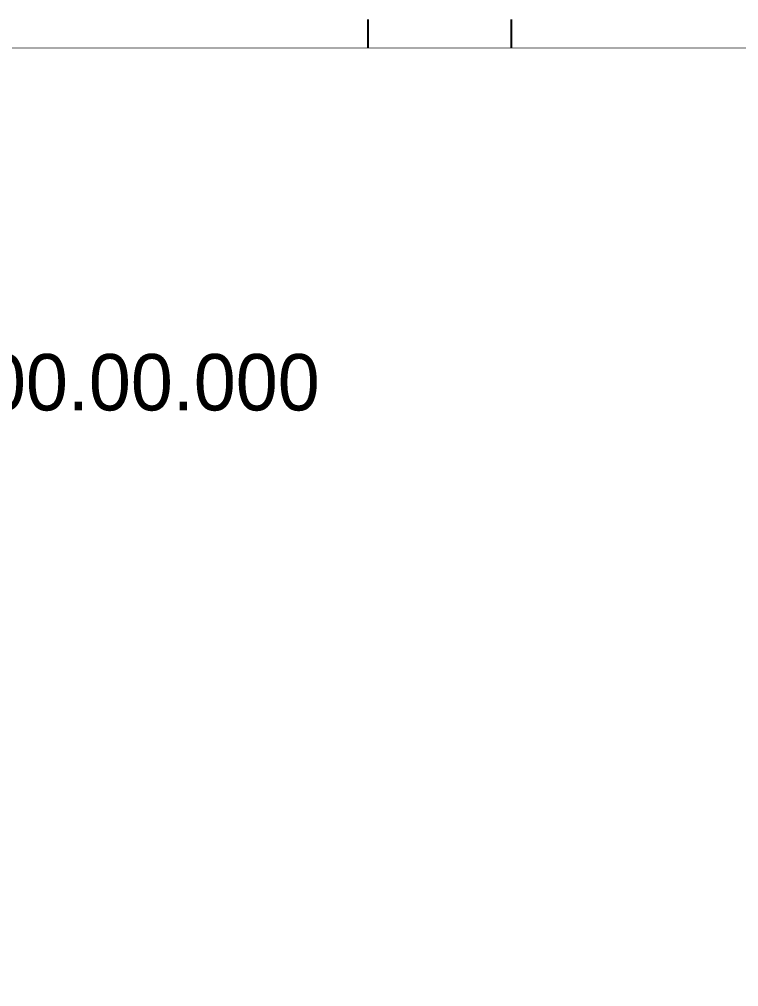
# Model space of a CAD drawing. Header units: millimetres. Extents: x -115 to 1965, y -2092 to 74.
# Drawn here: x 254.18 to 286.04, y -774.07 to -731.21 of the extents above; entities that cross this region are included whole.
import ezdxf
from ezdxf.enums import TextEntityAlignment as Align

# ---------------------------------------------------------------- set-up
doc = ezdxf.new("R2010")
doc.units = ezdxf.units.MM
doc.set_wipeout_variables(frame=1)
for name, color, linetype in [('Enclosure', 7, 'Continuous'), ('Serigraph', 7, 'Continuous'), ('SXL_DEV', 7, 'Continuous'), ('SXL_RAIL', 8, 'Continuous')]:
    doc.layers.add(name, color=color, linetype=linetype)
doc.styles.add('Arial Rounded', font='')
doc.styles.get('Arial Rounded').set_extended_font_data('Arial Rounded MT Bold')

# ---------------------------------------------------------------- blocks, each defined once
blk = doc.blocks.new('*U21')
at = {"ltscale": 2}
blk.add_lwpolyline([(0, 20), (0, -20), (610, -20), (610, 20), (0, 20)], dxfattribs=at)
blk = doc.blocks.new('ZIO-MB24_ENVOLVENTE')
at = {"layer": 'Enclosure'}
for p, q in [((0, 45), (211.6, 45)), ((9.504, 32.245), (202.283, 32.245)), ((202.283, 28.172), (9.504, 28.172)), ((211.6, 22.571), (0, 22.571)), ((155.617, 11.042), (155.617, 19.784)), ((156.223, 11.042), (156.224, 19.784)), ((164.066, 10.994), (164.066, 19.719)), ((164.673, 19.736), (164.672, 10.994)), ((169.617, 10.994), (169.617, 19.736)), ((170.223, 10.994), (170.224, 19.736)), ((178.066, 11.01), (178.066, 19.735)), ((178.673, 19.752), (178.672, 11.01)), ((183.617, 11.01), (183.617, 19.752)), ((184.223, 11.01), (184.224, 19.752))]:
    blk.add_line(p, q, dxfattribs=at)
at = {"layer": 'Enclosure', "lineweight": 25}
for p, q in [((155.617, 19.784), (156.224, 19.784)), ((164.673, 19.736), (164.066, 19.736)), ((169.617, 19.736), (170.224, 19.736)), ((178.673, 19.752), (178.066, 19.752)), ((183.617, 19.752), (184.224, 19.752))]:
    blk.add_line(p, q, dxfattribs=at)
at = {"layer": 'Enclosure'}
for points in [[(154.66, 35.901), (159.23, 35.901)], [(161.005, 35.901), (165.575, 35.901)], [(167.354, 35.901), (171.924, 35.901)], [(173.699, 35.901), (178.269, 35.901)], [(180.048, 35.901), (184.618, 35.901)], [(154.66, 35.095), (159.23, 35.095)], [(161.005, 35.095), (165.575, 35.095)], [(167.354, 35.095), (171.924, 35.095)], [(173.699, 35.095), (178.269, 35.095)], [(180.048, 35.095), (184.618, 35.095)]]:
    blk.add_lwpolyline(points, dxfattribs=at)
for centre, radius in [((156.945, 35.498), 2.58), ((156.945, 35.498), 2.32), ((163.29, 35.498), 2.58), ((163.29, 35.498), 2.32), ((169.639, 35.498), 2.58), ((169.639, 35.498), 2.32), ((175.984, 35.498), 2.58), ((175.984, 35.498), 2.32), ((182.333, 35.498), 2.58), ((182.333, 35.498), 2.32), ((167.12, 17.351), 0.936), ((181.12, 17.367), 0.936), ((153.145, 11.042), 2.081), ((167.145, 10.993), 2.081), ((181.145, 11.01), 2.081), ((167.145, 10.993), 0.746), ((181.145, 11.01), 0.746)]:
    blk.add_circle(centre, radius, dxfattribs=at)
for centre, radius, start in [((153.145, 11.042), 3.079, 180.0011), ((153.145, 11.042), 2.472, 179.9966), ((167.145, 10.994), 3.079, 180.0011), ((167.145, 10.994), 2.472, 179.9966), ((181.145, 11.01), 3.079, 180.0011), ((181.145, 11.01), 2.472, 179.9966)]:
    blk.add_arc(centre, radius, start, 0.0011, dxfattribs=at)
blk = doc.blocks.new('ZIO-MB24_SERIGRAFIA')
at = {"layer": 'Serigraph'}
h = blk.add_hatch(color=256, dxfattribs=at)
h.dxf.hatch_style = 2
h.paths.add_polyline_path([(169.634, 41.637), (168.723, 43.215), (167.811, 41.637)])
h = blk.add_hatch(color=256, dxfattribs=at)
h.dxf.hatch_style = 2
h.paths.add_polyline_path([(177.805, 43.215), (176.894, 41.637), (175.982, 43.215)])
h = blk.add_hatch(color=256, dxfattribs=at)
h.dxf.hatch_style = 1
h.paths.add_polyline_path([(159.892, 17.976, 1), (159.179, 17.976, 1)])
h = blk.add_hatch(color=256, dxfattribs=at)
h.dxf.hatch_style = 1
h.paths.add_polyline_path([(163.606, 17.976, 1), (162.893, 17.976, 1)])
h = blk.add_hatch(color=256, dxfattribs=at)
h.dxf.hatch_style = 1
h.paths.add_polyline_path([(173.892, 17.976, 1), (173.179, 17.976, 1)])
h = blk.add_hatch(color=256, dxfattribs=at)
h.dxf.hatch_style = 1
h.paths.add_polyline_path([(173.892, 17.976, 1), (173.179, 17.976, 1)])
h = blk.add_hatch(color=256, dxfattribs=at)
h.dxf.hatch_style = 1
h.paths.add_polyline_path([(177.606, 17.976, 1), (176.893, 17.976, 1)])
h = blk.add_hatch(color=256, dxfattribs=at)
h.dxf.hatch_style = 1
h.paths.add_polyline_path([(177.606, 17.976, 1), (176.893, 17.976, 1)])
h = blk.add_hatch(color=256, dxfattribs=at)
h.dxf.hatch_style = 2
edge = h.paths.add_edge_path()
edge.add_spline(control_points=[(159.392, 16.68), (159.324, 16.68), (159.268, 16.64), (159.268, 16.592), (159.268, 16.592), (159.268, 16.592), (159.268, 16.592), (159.268, 16.592), (159.268, 16.236), (159.268, 16.236), (159.268, 16.187), (159.324, 16.147), (159.392, 16.147), (159.392, 16.147), (159.392, 16.147), (159.392, 16.147), (159.392, 16.147), (161.386, 16.147), (161.386, 16.147), (161.454, 16.147), (161.511, 16.187), (161.511, 16.236), (161.511, 16.236), (161.511, 16.236), (161.511, 16.236), (161.511, 16.236), (161.511, 16.592), (161.511, 16.592), (161.511, 16.64), (161.454, 16.68), (161.386, 16.68), (161.386, 16.68), (161.386, 16.68), (161.386, 16.68), (161.386, 16.68), (159.392, 16.68), (159.392, 16.68)], knot_values=[0, 0, 0, 0, 1, 1, 1, 2, 2, 2, 3, 3, 3, 4, 4, 4, 5, 5, 5, 6, 6, 6, 7, 7, 7, 8, 8, 8, 9, 9, 9, 10, 10, 10, 11, 11, 11, 12, 12, 12, 12], degree=3, periodic=0)
h = blk.add_hatch(color=256, dxfattribs=at)
h.dxf.hatch_style = 2
edge = h.paths.add_edge_path()
edge.add_spline(control_points=[(163.475, 15.604), (163.475, 15.604), (162.758, 16.638), (162.758, 16.638), (162.719, 16.693), (162.656, 16.693), (162.618, 16.638), (162.618, 16.638), (161.9, 15.604), (161.9, 15.604), (161.865, 15.553), (161.877, 15.51), (161.925, 15.504), (161.925, 15.504), (162.304, 15.504), (162.304, 15.504), (162.304, 15.504), (162.304, 14.821), (162.304, 14.821), (162.304, 14.783), (162.362, 14.751), (162.432, 14.751), (162.432, 14.751), (162.943, 14.751), (162.943, 14.751), (163.013, 14.751), (163.071, 14.783), (163.071, 14.821), (163.071, 14.821), (163.071, 15.504), (163.071, 15.504), (163.071, 15.504), (163.45, 15.504), (163.45, 15.504), (163.498, 15.51), (163.51, 15.553), (163.475, 15.604)], knot_values=[0, 0, 0, 0, 1, 1, 1, 2, 2, 2, 3, 3, 3, 4, 4, 4, 5, 5, 5, 6, 6, 6, 7, 7, 7, 8, 8, 8, 9, 9, 9, 10, 10, 10, 11, 11, 11, 12, 12, 12, 12], degree=3, periodic=0)
h = blk.add_hatch(color=256, dxfattribs=at)
h.dxf.hatch_style = 2
edge = h.paths.add_edge_path()
edge.add_spline(control_points=[(173.392, 16.68), (173.324, 16.68), (173.267, 16.64), (173.267, 16.592), (173.267, 16.592), (173.267, 16.592), (173.267, 16.592), (173.267, 16.592), (173.267, 16.236), (173.267, 16.236), (173.267, 16.187), (173.324, 16.147), (173.392, 16.147), (173.392, 16.147), (173.392, 16.147), (173.392, 16.147), (173.392, 16.147), (175.386, 16.147), (175.386, 16.147), (175.454, 16.147), (175.511, 16.187), (175.511, 16.236), (175.511, 16.236), (175.511, 16.236), (175.511, 16.236), (175.511, 16.236), (175.511, 16.592), (175.511, 16.592), (175.511, 16.64), (175.454, 16.68), (175.386, 16.68), (175.386, 16.68), (175.386, 16.68), (175.386, 16.68), (175.386, 16.68), (173.392, 16.68), (173.392, 16.68)], knot_values=[0, 0, 0, 0, 1, 1, 1, 2, 2, 2, 3, 3, 3, 4, 4, 4, 5, 5, 5, 6, 6, 6, 7, 7, 7, 8, 8, 8, 9, 9, 9, 10, 10, 10, 11, 11, 11, 12, 12, 12, 12], degree=3, periodic=0)
h = blk.add_hatch(color=256, dxfattribs=at)
h.dxf.hatch_style = 2
edge = h.paths.add_edge_path()
edge.add_spline(control_points=[(175.902, 15.827), (175.902, 15.827), (176.619, 14.793), (176.619, 14.793), (176.658, 14.737), (176.721, 14.737), (176.759, 14.793), (176.759, 14.793), (177.477, 15.827), (177.477, 15.827), (177.512, 15.878), (177.5, 15.92), (177.452, 15.926), (177.452, 15.926), (177.072, 15.926), (177.072, 15.926), (177.072, 15.926), (177.072, 16.609), (177.072, 16.609), (177.072, 16.648), (177.015, 16.68), (176.945, 16.68), (176.945, 16.68), (176.434, 16.68), (176.434, 16.68), (176.364, 16.68), (176.306, 16.648), (176.306, 16.609), (176.306, 16.609), (176.306, 15.926), (176.306, 15.926), (176.306, 15.926), (175.927, 15.926), (175.927, 15.926), (175.879, 15.92), (175.867, 15.878), (175.902, 15.827)], knot_values=[0, 0, 0, 0, 1, 1, 1, 2, 2, 2, 3, 3, 3, 4, 4, 4, 5, 5, 5, 6, 6, 6, 7, 7, 7, 8, 8, 8, 9, 9, 9, 10, 10, 10, 11, 11, 11, 12, 12, 12, 12], degree=3, periodic=0)
h = blk.add_hatch(color=256, dxfattribs=at)
h.dxf.hatch_style = 2
edge = h.paths.add_edge_path()
edge.add_spline(control_points=[(159.392, 15.942), (159.324, 15.942), (159.268, 15.902), (159.268, 15.853), (159.268, 15.853), (159.268, 15.853), (159.268, 15.853), (159.268, 15.853), (159.268, 15.498), (159.268, 15.498), (159.268, 15.449), (159.324, 15.409), (159.392, 15.409), (159.392, 15.409), (159.392, 15.409), (159.392, 15.409), (159.392, 15.409), (161.386, 15.409), (161.386, 15.409), (161.454, 15.409), (161.511, 15.449), (161.511, 15.498), (161.511, 15.498), (161.511, 15.498), (161.511, 15.498), (161.511, 15.498), (161.511, 15.853), (161.511, 15.853), (161.511, 15.902), (161.454, 15.942), (161.386, 15.942), (161.386, 15.942), (161.386, 15.942), (161.386, 15.942), (161.386, 15.942), (159.392, 15.942), (159.392, 15.942)], knot_values=[0, 0, 0, 0, 1, 1, 1, 2, 2, 2, 3, 3, 3, 4, 4, 4, 5, 5, 5, 6, 6, 6, 7, 7, 7, 8, 8, 8, 9, 9, 9, 10, 10, 10, 11, 11, 11, 12, 12, 12, 12], degree=3, periodic=0)
h = blk.add_hatch(color=256, dxfattribs=at)
h.dxf.hatch_style = 2
edge = h.paths.add_edge_path()
edge.add_spline(control_points=[(173.392, 15.942), (173.324, 15.942), (173.267, 15.902), (173.267, 15.853), (173.267, 15.853), (173.267, 15.853), (173.267, 15.853), (173.267, 15.853), (173.267, 15.498), (173.267, 15.498), (173.267, 15.449), (173.324, 15.409), (173.392, 15.409), (173.392, 15.409), (173.392, 15.409), (173.392, 15.409), (173.392, 15.409), (175.386, 15.409), (175.386, 15.409), (175.454, 15.409), (175.511, 15.449), (175.511, 15.498), (175.511, 15.498), (175.511, 15.498), (175.511, 15.498), (175.511, 15.498), (175.511, 15.853), (175.511, 15.853), (175.511, 15.902), (175.454, 15.942), (175.386, 15.942), (175.386, 15.942), (175.386, 15.942), (175.386, 15.942), (175.386, 15.942), (173.392, 15.942), (173.392, 15.942)], knot_values=[0, 0, 0, 0, 1, 1, 1, 2, 2, 2, 3, 3, 3, 4, 4, 4, 5, 5, 5, 6, 6, 6, 7, 7, 7, 8, 8, 8, 9, 9, 9, 10, 10, 10, 11, 11, 11, 12, 12, 12, 12], degree=3, periodic=0)
h = blk.add_hatch(color=256, dxfattribs=at)
h.dxf.hatch_style = 2
edge = h.paths.add_edge_path()
edge.add_spline(control_points=[(159.392, 15.203), (159.324, 15.203), (159.268, 15.163), (159.268, 15.115), (159.268, 15.115), (159.268, 15.115), (159.268, 15.115), (159.268, 15.115), (159.268, 14.759), (159.268, 14.759), (159.268, 14.71), (159.324, 14.67), (159.392, 14.67), (159.392, 14.67), (159.392, 14.67), (159.392, 14.67), (159.392, 14.67), (161.386, 14.67), (161.386, 14.67), (161.454, 14.67), (161.511, 14.71), (161.511, 14.759), (161.511, 14.759), (161.511, 14.759), (161.511, 14.759), (161.511, 14.759), (161.511, 15.115), (161.511, 15.115), (161.511, 15.163), (161.454, 15.203), (161.386, 15.203), (161.386, 15.203), (161.386, 15.203), (161.386, 15.203), (161.386, 15.203), (159.392, 15.203), (159.392, 15.203)], knot_values=[0, 0, 0, 0, 1, 1, 1, 2, 2, 2, 3, 3, 3, 4, 4, 4, 5, 5, 5, 6, 6, 6, 7, 7, 7, 8, 8, 8, 9, 9, 9, 10, 10, 10, 11, 11, 11, 12, 12, 12, 12], degree=3, periodic=0)
h = blk.add_hatch(color=256, dxfattribs=at)
h.dxf.hatch_style = 2
edge = h.paths.add_edge_path()
edge.add_spline(control_points=[(173.392, 15.203), (173.324, 15.203), (173.267, 15.163), (173.267, 15.115), (173.267, 15.115), (173.267, 15.115), (173.267, 15.115), (173.267, 15.115), (173.267, 14.759), (173.267, 14.759), (173.267, 14.71), (173.324, 14.67), (173.392, 14.67), (173.392, 14.67), (173.392, 14.67), (173.392, 14.67), (173.392, 14.67), (175.386, 14.67), (175.386, 14.67), (175.454, 14.67), (175.511, 14.71), (175.511, 14.759), (175.511, 14.759), (175.511, 14.759), (175.511, 14.759), (175.511, 14.759), (175.511, 15.115), (175.511, 15.115), (175.511, 15.163), (175.454, 15.203), (175.386, 15.203), (175.386, 15.203), (175.386, 15.203), (175.386, 15.203), (175.386, 15.203), (173.392, 15.203), (173.392, 15.203)], knot_values=[0, 0, 0, 0, 1, 1, 1, 2, 2, 2, 3, 3, 3, 4, 4, 4, 5, 5, 5, 6, 6, 6, 7, 7, 7, 8, 8, 8, 9, 9, 9, 10, 10, 10, 11, 11, 11, 12, 12, 12, 12], degree=3, periodic=0)
h = blk.add_hatch(color=256, dxfattribs=at)
h.dxf.hatch_style = 2
edge = h.paths.add_edge_path()
edge.add_spline(control_points=[(163.475, 13.308), (163.475, 13.308), (162.758, 14.342), (162.758, 14.342), (162.719, 14.398), (162.656, 14.398), (162.618, 14.342), (162.618, 14.342), (161.9, 13.308), (161.9, 13.308), (161.865, 13.257), (161.877, 13.214), (161.925, 13.208), (161.925, 13.208), (162.304, 13.208), (162.304, 13.208), (162.304, 13.208), (162.304, 12.525), (162.304, 12.525), (162.304, 12.486), (162.362, 12.455), (162.432, 12.455), (162.432, 12.455), (162.943, 12.455), (162.943, 12.455), (163.013, 12.455), (163.071, 12.486), (163.071, 12.525), (163.071, 12.525), (163.071, 13.208), (163.071, 13.208), (163.071, 13.208), (163.45, 13.208), (163.45, 13.208), (163.498, 13.214), (163.51, 13.257), (163.475, 13.308)], knot_values=[0, 0, 0, 0, 1, 1, 1, 2, 2, 2, 3, 3, 3, 4, 4, 4, 5, 5, 5, 6, 6, 6, 7, 7, 7, 8, 8, 8, 9, 9, 9, 10, 10, 10, 11, 11, 11, 12, 12, 12, 12], degree=3, periodic=0)
h = blk.add_hatch(color=256, dxfattribs=at)
h.dxf.hatch_style = 2
edge = h.paths.add_edge_path()
edge.add_spline(control_points=[(173.392, 14.465), (173.324, 14.465), (173.267, 14.425), (173.267, 14.376), (173.267, 14.376), (173.267, 14.376), (173.267, 14.376), (173.267, 14.376), (173.267, 14.021), (173.267, 14.021), (173.267, 13.972), (173.324, 13.932), (173.392, 13.932), (173.392, 13.932), (173.392, 13.932), (173.392, 13.932), (173.392, 13.932), (175.386, 13.932), (175.386, 13.932), (175.454, 13.932), (175.511, 13.972), (175.511, 14.021), (175.511, 14.021), (175.511, 14.021), (175.511, 14.021), (175.511, 14.021), (175.511, 14.376), (175.511, 14.376), (175.511, 14.425), (175.454, 14.465), (175.386, 14.465), (175.386, 14.465), (175.386, 14.465), (175.386, 14.465), (175.386, 14.465), (173.392, 14.465), (173.392, 14.465)], knot_values=[0, 0, 0, 0, 1, 1, 1, 2, 2, 2, 3, 3, 3, 4, 4, 4, 5, 5, 5, 6, 6, 6, 7, 7, 7, 8, 8, 8, 9, 9, 9, 10, 10, 10, 11, 11, 11, 12, 12, 12, 12], degree=3, periodic=0)
h = blk.add_hatch(color=256, dxfattribs=at)
h.dxf.hatch_style = 2
edge = h.paths.add_edge_path()
edge.add_spline(control_points=[(175.902, 13.531), (175.902, 13.531), (176.619, 12.496), (176.619, 12.496), (176.658, 12.441), (176.721, 12.441), (176.759, 12.496), (176.759, 12.496), (177.477, 13.531), (177.477, 13.531), (177.512, 13.582), (177.5, 13.624), (177.452, 13.631), (177.452, 13.631), (177.072, 13.631), (177.072, 13.631), (177.072, 13.631), (177.072, 14.313), (177.072, 14.313), (177.072, 14.352), (177.015, 14.384), (176.945, 14.384), (176.945, 14.384), (176.434, 14.384), (176.434, 14.384), (176.364, 14.384), (176.306, 14.352), (176.306, 14.313), (176.306, 14.313), (176.306, 13.631), (176.306, 13.631), (176.306, 13.631), (175.927, 13.631), (175.927, 13.631), (175.879, 13.624), (175.867, 13.582), (175.902, 13.531)], knot_values=[0, 0, 0, 0, 1, 1, 1, 2, 2, 2, 3, 3, 3, 4, 4, 4, 5, 5, 5, 6, 6, 6, 7, 7, 7, 8, 8, 8, 9, 9, 9, 10, 10, 10, 11, 11, 11, 12, 12, 12, 12], degree=3, periodic=0)
h = blk.add_hatch(color=256, dxfattribs=at)
h.dxf.hatch_style = 2
edge = h.paths.add_edge_path()
edge.add_spline(control_points=[(173.392, 13.727), (173.324, 13.727), (173.267, 13.686), (173.267, 13.638), (173.267, 13.638), (173.267, 13.638), (173.267, 13.638), (173.267, 13.638), (173.267, 13.283), (173.267, 13.283), (173.267, 13.234), (173.324, 13.193), (173.392, 13.193), (173.392, 13.193), (173.392, 13.193), (173.392, 13.193), (173.392, 13.193), (175.386, 13.193), (175.386, 13.193), (175.454, 13.193), (175.511, 13.234), (175.511, 13.283), (175.511, 13.283), (175.511, 13.283), (175.511, 13.283), (175.511, 13.283), (175.511, 13.638), (175.511, 13.638), (175.511, 13.686), (175.454, 13.727), (175.386, 13.727), (175.386, 13.727), (175.386, 13.727), (175.386, 13.727), (175.386, 13.727), (173.392, 13.727), (173.392, 13.727)], knot_values=[0, 0, 0, 0, 1, 1, 1, 2, 2, 2, 3, 3, 3, 4, 4, 4, 5, 5, 5, 6, 6, 6, 7, 7, 7, 8, 8, 8, 9, 9, 9, 10, 10, 10, 11, 11, 11, 12, 12, 12, 12], degree=3, periodic=0)
h = blk.add_hatch(color=256, dxfattribs=at)
h.dxf.hatch_style = 2
edge = h.paths.add_edge_path()
edge.add_spline(control_points=[(173.392, 12.988), (173.324, 12.988), (173.267, 12.948), (173.267, 12.9), (173.267, 12.9), (173.267, 12.9), (173.267, 12.9), (173.267, 12.9), (173.267, 12.544), (173.267, 12.544), (173.267, 12.495), (173.324, 12.455), (173.392, 12.455), (173.392, 12.455), (173.392, 12.455), (173.392, 12.455), (173.392, 12.455), (175.386, 12.455), (175.386, 12.455), (175.454, 12.455), (175.511, 12.495), (175.511, 12.544), (175.511, 12.544), (175.511, 12.544), (175.511, 12.544), (175.511, 12.544), (175.511, 12.9), (175.511, 12.9), (175.511, 12.948), (175.454, 12.988), (175.386, 12.988), (175.386, 12.988), (175.386, 12.988), (175.386, 12.988), (175.386, 12.988), (173.392, 12.988), (173.392, 12.988)], knot_values=[0, 0, 0, 0, 1, 1, 1, 2, 2, 2, 3, 3, 3, 4, 4, 4, 5, 5, 5, 6, 6, 6, 7, 7, 7, 8, 8, 8, 9, 9, 9, 10, 10, 10, 11, 11, 11, 12, 12, 12, 12], degree=3, periodic=0)
h = blk.add_hatch(color=256, dxfattribs=at)
h.dxf.hatch_style = 2
edge = h.paths.add_edge_path()
edge.add_spline(control_points=[(161.034, 10.121), (160.954, 10.286), (160.834, 10.428), (160.702, 10.516), (160.663, 10.542), (160.618, 10.563), (160.57, 10.585), (160.445, 10.645), (160.304, 10.71), (160.258, 10.888), (160.236, 10.976), (160.251, 11.066), (160.303, 11.156), (160.392, 11.311), (160.571, 11.426), (160.669, 11.481), (160.864, 11.588), (161.092, 11.64), (161.291, 11.675), (161.623, 11.735), (161.917, 11.64), (162.096, 11.414), (162.157, 11.337), (162.208, 11.237), (162.236, 11.139), (162.321, 10.838), (162.211, 10.553), (162.103, 10.366), (162.055, 10.284), (161.999, 10.205), (161.935, 10.13), (161.887, 10.075), (161.842, 10.026), (161.797, 9.984), (161.797, 9.984), (161.653, 10.21), (161.428, 10.224), (161.224, 10.237), (161.034, 10.121), (161.034, 10.121)], knot_values=[0, 0, 0, 0, 1, 1, 1, 2, 2, 2, 3, 3, 3, 4, 4, 4, 5, 5, 5, 6, 6, 6, 7, 7, 7, 8, 8, 8, 9, 9, 9, 10, 10, 10, 11, 11, 11, 12, 12, 12, 13, 13, 13, 13], degree=3, periodic=0)
h = blk.add_hatch(color=256, dxfattribs=at)
h.dxf.hatch_style = 2
h.paths.add_polyline_path([(176.85, 10.618), (176.85, 9.169), (175.479, 9.893)])
h = blk.add_hatch(color=256, dxfattribs=at)
h.dxf.hatch_style = 2
edge = h.paths.add_edge_path()
edge.add_spline(control_points=[(161.219, 9.245), (161.116, 9.093), (161.052, 8.918), (161.042, 8.76), (161.04, 8.713), (161.044, 8.664), (161.049, 8.611), (161.06, 8.473), (161.073, 8.318), (160.942, 8.189), (160.877, 8.126), (160.791, 8.094), (160.688, 8.094), (160.509, 8.094), (160.319, 8.191), (160.223, 8.249), (160.033, 8.364), (159.874, 8.535), (159.745, 8.691), (159.527, 8.948), (159.461, 9.25), (159.568, 9.519), (159.604, 9.609), (159.665, 9.703), (159.736, 9.777), (159.954, 10.001), (160.256, 10.048), (160.472, 10.048), (160.567, 10.048), (160.663, 10.039), (160.76, 10.021), (160.831, 10.007), (160.897, 9.991), (160.956, 9.974), (160.956, 9.974), (160.832, 9.736), (160.932, 9.534), (161.023, 9.352), (161.219, 9.245), (161.219, 9.245)], knot_values=[0, 0, 0, 0, 1, 1, 1, 2, 2, 2, 3, 3, 3, 4, 4, 4, 5, 5, 5, 6, 6, 6, 7, 7, 7, 8, 8, 8, 9, 9, 9, 10, 10, 10, 11, 11, 11, 12, 12, 12, 13, 13, 13, 13], degree=3, periodic=0)
h = blk.add_hatch(color=256, dxfattribs=at)
h.dxf.hatch_style = 2
edge = h.paths.add_edge_path()
edge.add_spline(control_points=[(161.884, 9.843), (162.068, 9.83), (162.251, 9.862), (162.394, 9.933), (162.435, 9.954), (162.476, 9.982), (162.519, 10.013), (162.633, 10.091), (162.761, 10.18), (162.937, 10.131), (163.025, 10.106), (163.095, 10.048), (163.147, 9.959), (163.236, 9.804), (163.247, 9.591), (163.245, 9.479), (163.241, 9.256), (163.172, 9.033), (163.102, 8.843), (162.988, 8.526), (162.759, 8.318), (162.473, 8.277), (162.377, 8.262), (162.265, 8.268), (162.165, 8.293), (161.862, 8.37), (161.671, 8.608), (161.563, 8.795), (161.515, 8.877), (161.475, 8.965), (161.442, 9.058), (161.419, 9.127), (161.399, 9.191), (161.385, 9.251), (161.385, 9.251), (161.653, 9.263), (161.778, 9.45), (161.89, 9.62), (161.884, 9.843), (161.884, 9.843)], knot_values=[0, 0, 0, 0, 1, 1, 1, 2, 2, 2, 3, 3, 3, 4, 4, 4, 5, 5, 5, 6, 6, 6, 7, 7, 7, 8, 8, 8, 9, 9, 9, 10, 10, 10, 11, 11, 11, 12, 12, 12, 13, 13, 13, 13], degree=3, periodic=0)
at = {"layer": 'Serigraph', "lineweight": 18}
for p, q in [((154.219, 42.944), (156.935, 41.346)), ((165.998, 42.944), (163.282, 41.346)), ((179.618, 42.944), (182.334, 41.346)), ((156.935, 41.346), (156.935, 38.808)), ((163.282, 41.346), (163.282, 38.808)), ((166.458, 41.283), (169.634, 41.283)), ((169.634, 41.283), (169.634, 38.808)), ((179.158, 41.283), (175.982, 41.283)), ((175.982, 41.283), (175.982, 38.808)), ((182.334, 41.346), (182.334, 38.808)), ((162.175, 19.059), (161.114, 17.998)), ((176.175, 19.059), (175.114, 17.998)), ((176.175, 19.059), (175.114, 17.998)), ((161.036, 17.985), (159.786, 17.985)), ((162.893, 17.976), (161.769, 17.976)), ((175.036, 17.985), (173.786, 17.985)), ((175.036, 17.985), (173.786, 17.985)), ((176.893, 17.976), (175.769, 17.976)), ((176.893, 17.976), (175.769, 17.976))]:
    blk.add_line(p, q, dxfattribs=at)
at = {"layer": 'Serigraph', "lineweight": 9}
for p, q in [((158.772, 7.172), (158.772, 20.149)), ((158.772, 20.149), (163.934, 20.149)), ((172.772, 7.172), (172.772, 20.149)), ((172.772, 20.149), (177.934, 20.149)), ((165.034, 7.172), (158.772, 7.172)), ((179.034, 7.172), (172.772, 7.172)), ((181.225, 4.635), (181.225, 6.177)), ((166.635, 4.635), (181.225, 4.635))]:
    blk.add_line(p, q, dxfattribs=at)
at = {"layer": 'Serigraph', "lineweight": 0}
for p, q in [((173.933, 10.618), (173.933, 9.169)), ((175.305, 9.893), (173.933, 10.618)), ((175.479, 9.893), (176.85, 10.618)), ((176.85, 10.618), (176.85, 9.169)), ((161.052, 10.11), (161.052, 10.11)), ((173.359, 9.894), (173.321, 9.894)), ((173.321, 9.894), (173.358, 9.894)), ((173.358, 9.894), (173.933, 9.894)), ((173.933, 9.894), (173.359, 9.894)), ((173.933, 9.169), (175.305, 9.893)), ((176.85, 9.169), (175.479, 9.893)), ((177.404, 9.894), (176.85, 9.893)), ((176.85, 9.893), (177.406, 9.894)), ((161.884, 9.823), (161.884, 9.823))]:
    blk.add_line(p, q, dxfattribs=at)
at = {"layer": 'Serigraph', "lineweight": 5}
for centre in [(159.536, 17.976), (163.249, 17.976), (173.536, 17.976), (173.536, 17.976), (177.249, 17.976), (177.249, 17.976)]:
    blk.add_circle(centre, 0.357, dxfattribs=at)
at = {"layer": 'Serigraph', "lineweight": 0}
for points in [[(159.392, 16.68), (159.324, 16.68), (159.268, 16.64), (159.268, 16.592)], [(159.268, 16.592), (159.268, 16.592), (159.268, 16.236), (159.268, 16.236)], [(161.386, 16.68), (161.386, 16.68), (159.392, 16.68), (159.392, 16.68)], [(161.511, 16.592), (161.511, 16.64), (161.454, 16.68), (161.386, 16.68)], [(161.511, 16.236), (161.511, 16.236), (161.511, 16.592), (161.511, 16.592)], [(173.392, 16.68), (173.324, 16.68), (173.267, 16.64), (173.267, 16.592)], [(173.267, 16.592), (173.267, 16.592), (173.267, 16.236), (173.267, 16.236)], [(175.386, 16.68), (175.386, 16.68), (173.392, 16.68), (173.392, 16.68)], [(175.511, 16.592), (175.511, 16.64), (175.454, 16.68), (175.386, 16.68)], [(175.511, 16.236), (175.511, 16.236), (175.511, 16.592), (175.511, 16.592)], [(159.268, 16.236), (159.268, 16.187), (159.324, 16.147), (159.392, 16.147)], [(159.392, 15.942), (159.324, 15.942), (159.268, 15.902), (159.268, 15.853)], [(159.392, 16.147), (159.392, 16.147), (161.386, 16.147), (161.386, 16.147)], [(161.386, 15.942), (161.386, 15.942), (159.392, 15.942), (159.392, 15.942)], [(161.386, 16.147), (161.454, 16.147), (161.511, 16.187), (161.511, 16.236)], [(161.511, 15.853), (161.511, 15.902), (161.454, 15.942), (161.386, 15.942)], [(173.267, 16.236), (173.267, 16.187), (173.324, 16.147), (173.392, 16.147)], [(173.392, 15.942), (173.324, 15.942), (173.267, 15.902), (173.267, 15.853)], [(173.392, 16.147), (173.392, 16.147), (175.386, 16.147), (175.386, 16.147)], [(175.386, 15.942), (175.386, 15.942), (173.392, 15.942), (173.392, 15.942)], [(175.386, 16.147), (175.454, 16.147), (175.511, 16.187), (175.511, 16.236)], [(175.511, 15.853), (175.511, 15.902), (175.454, 15.942), (175.386, 15.942)], [(159.268, 15.853), (159.268, 15.853), (159.268, 15.498), (159.268, 15.498)], [(159.268, 15.498), (159.268, 15.449), (159.324, 15.409), (159.392, 15.409)], [(161.386, 15.409), (161.454, 15.409), (161.511, 15.449), (161.511, 15.498)], [(161.511, 15.498), (161.511, 15.498), (161.511, 15.853), (161.511, 15.853)], [(173.267, 15.853), (173.267, 15.853), (173.267, 15.498), (173.267, 15.498)], [(173.267, 15.498), (173.267, 15.449), (173.324, 15.409), (173.392, 15.409)], [(175.386, 15.409), (175.454, 15.409), (175.511, 15.449), (175.511, 15.498)], [(175.511, 15.498), (175.511, 15.498), (175.511, 15.853), (175.511, 15.853)], [(159.392, 15.203), (159.324, 15.203), (159.268, 15.163), (159.268, 15.115)], [(159.268, 15.115), (159.268, 15.115), (159.268, 14.759), (159.268, 14.759)], [(159.392, 15.409), (159.392, 15.409), (161.386, 15.409), (161.386, 15.409)], [(161.386, 15.203), (161.386, 15.203), (159.392, 15.203), (159.392, 15.203)], [(161.511, 15.115), (161.511, 15.163), (161.454, 15.203), (161.386, 15.203)], [(161.511, 14.759), (161.511, 14.759), (161.511, 15.115), (161.511, 15.115)], [(173.392, 15.203), (173.324, 15.203), (173.267, 15.163), (173.267, 15.115)], [(173.267, 15.115), (173.267, 15.115), (173.267, 14.759), (173.267, 14.759)], [(173.392, 15.409), (173.392, 15.409), (175.386, 15.409), (175.386, 15.409)], [(175.386, 15.203), (175.386, 15.203), (173.392, 15.203), (173.392, 15.203)], [(175.511, 15.115), (175.511, 15.163), (175.454, 15.203), (175.386, 15.203)], [(175.511, 14.759), (175.511, 14.759), (175.511, 15.115), (175.511, 15.115)], [(159.268, 14.759), (159.268, 14.71), (159.324, 14.67), (159.392, 14.67)], [(159.392, 14.67), (159.392, 14.67), (161.386, 14.67), (161.386, 14.67)], [(161.386, 14.67), (161.454, 14.67), (161.511, 14.71), (161.511, 14.759)], [(173.267, 14.759), (173.267, 14.71), (173.324, 14.67), (173.392, 14.67)], [(173.392, 14.67), (173.392, 14.67), (175.386, 14.67), (175.386, 14.67)], [(175.386, 14.67), (175.454, 14.67), (175.511, 14.71), (175.511, 14.759)], [(173.392, 14.465), (173.324, 14.465), (173.267, 14.425), (173.267, 14.376)], [(173.267, 14.376), (173.267, 14.376), (173.267, 14.021), (173.267, 14.021)], [(175.386, 14.465), (175.386, 14.465), (173.392, 14.465), (173.392, 14.465)], [(175.511, 14.376), (175.511, 14.425), (175.454, 14.465), (175.386, 14.465)], [(175.511, 14.021), (175.511, 14.021), (175.511, 14.376), (175.511, 14.376)], [(173.267, 14.021), (173.267, 13.972), (173.324, 13.932), (173.392, 13.932)], [(173.392, 13.727), (173.324, 13.727), (173.267, 13.686), (173.267, 13.638)], [(173.392, 13.932), (173.392, 13.932), (175.386, 13.932), (175.386, 13.932)], [(175.386, 13.727), (175.386, 13.727), (173.392, 13.727), (173.392, 13.727)], [(175.386, 13.932), (175.454, 13.932), (175.511, 13.972), (175.511, 14.021)], [(175.511, 13.638), (175.511, 13.686), (175.454, 13.727), (175.386, 13.727)], [(173.267, 13.638), (173.267, 13.638), (173.267, 13.283), (173.267, 13.283)], [(175.511, 13.283), (175.511, 13.283), (175.511, 13.638), (175.511, 13.638)], [(173.267, 13.283), (173.267, 13.234), (173.324, 13.193), (173.392, 13.193)], [(173.392, 12.988), (173.324, 12.988), (173.267, 12.948), (173.267, 12.9)], [(173.267, 12.9), (173.267, 12.9), (173.267, 12.544), (173.267, 12.544)], [(173.392, 13.193), (173.392, 13.193), (175.386, 13.193), (175.386, 13.193)], [(175.386, 12.988), (175.386, 12.988), (173.392, 12.988), (173.392, 12.988)], [(175.386, 13.193), (175.454, 13.193), (175.511, 13.234), (175.511, 13.283)], [(175.511, 12.9), (175.511, 12.948), (175.454, 12.988), (175.386, 12.988)], [(175.511, 12.544), (175.511, 12.544), (175.511, 12.9), (175.511, 12.9)], [(173.267, 12.544), (173.267, 12.495), (173.324, 12.455), (173.392, 12.455)], [(173.392, 12.455), (173.392, 12.455), (175.386, 12.455), (175.386, 12.455)], [(175.386, 12.455), (175.454, 12.455), (175.511, 12.495), (175.511, 12.544)], [(160.669, 11.481), (160.864, 11.588), (161.092, 11.64), (161.291, 11.675)], [(161.309, 11.665), (161.64, 11.725), (161.935, 11.63), (162.114, 11.404)], [(160.258, 10.888), (160.236, 10.976), (160.251, 11.066), (160.303, 11.156)], [(160.303, 11.156), (160.392, 11.311), (160.571, 11.426), (160.669, 11.481)], [(162.114, 11.404), (162.175, 11.327), (162.226, 11.227), (162.254, 11.129)], [(160.57, 10.585), (160.445, 10.645), (160.304, 10.71), (160.258, 10.888)], [(162.254, 11.129), (162.339, 10.828), (162.228, 10.543), (162.121, 10.356)], [(160.702, 10.516), (160.663, 10.542), (160.618, 10.563), (160.57, 10.585)], [(161.034, 10.121), (160.954, 10.286), (160.834, 10.428), (160.702, 10.516)], [(162.121, 10.356), (162.073, 10.274), (162.017, 10.195), (161.953, 10.12)], [(160.76, 10.021), (160.831, 10.007), (160.897, 9.991), (160.956, 9.974)], [(160.956, 9.974), (160.956, 9.974), (160.832, 9.736), (160.932, 9.534)], [(161.428, 10.224), (161.224, 10.237), (161.034, 10.121), (161.034, 10.121)], [(161.814, 9.974), (161.814, 9.974), (161.67, 10.2), (161.445, 10.214)], [(161.953, 10.12), (161.905, 10.065), (161.859, 10.016), (161.814, 9.974)], [(161.884, 9.843), (162.068, 9.83), (162.251, 9.862), (162.394, 9.933)], [(162.537, 10.003), (162.651, 10.081), (162.779, 10.17), (162.955, 10.121)], [(159.745, 8.691), (159.527, 8.948), (159.461, 9.25), (159.568, 9.519)], [(159.568, 9.519), (159.604, 9.609), (159.665, 9.703), (159.736, 9.777)], [(160.932, 9.534), (161.023, 9.352), (161.219, 9.245), (161.219, 9.245)], [(161.403, 9.241), (161.403, 9.241), (161.671, 9.253), (161.795, 9.44)], [(161.795, 9.44), (161.908, 9.61), (161.902, 9.833), (161.902, 9.833)], [(161.219, 9.245), (161.116, 9.093), (161.052, 8.918), (161.042, 8.76)], [(161.46, 9.048), (161.436, 9.117), (161.417, 9.181), (161.403, 9.241)], [(161.58, 8.785), (161.533, 8.867), (161.493, 8.955), (161.46, 9.048)], [(160.223, 8.249), (160.033, 8.364), (159.874, 8.535), (159.745, 8.691)], [(161.049, 8.611), (161.06, 8.473), (161.073, 8.318), (160.942, 8.189)], [(161.042, 8.76), (161.04, 8.713), (161.044, 8.664), (161.049, 8.611)], [(162.183, 8.283), (161.88, 8.36), (161.689, 8.598), (161.58, 8.785)], [(163.12, 8.833), (163.006, 8.516), (162.777, 8.308), (162.491, 8.267)], [(162.491, 8.267), (162.395, 8.252), (162.282, 8.258), (162.183, 8.283)]]:
    blk.add_open_spline(points, degree=3, dxfattribs=at)
for points, knots in [([(163.475, 15.604), (163.475, 15.604), (162.758, 16.638), (162.758, 16.638), (162.719, 16.693), (162.656, 16.693), (162.618, 16.638), (162.618, 16.638), (161.9, 15.604), (161.9, 15.604), (161.865, 15.553), (161.877, 15.51), (161.925, 15.504), (161.925, 15.504), (162.304, 15.504), (162.304, 15.504), (162.304, 15.504), (162.304, 14.821), (162.304, 14.821), (162.304, 14.783), (162.362, 14.751), (162.432, 14.751), (162.432, 14.751), (162.943, 14.751), (162.943, 14.751), (163.013, 14.751), (163.071, 14.783), (163.071, 14.821), (163.071, 14.821), (163.071, 15.504), (163.071, 15.504), (163.071, 15.504), (163.45, 15.504), (163.45, 15.504), (163.498, 15.51), (163.51, 15.553), (163.475, 15.604)], [0, 0, 0, 0, 1, 1, 1, 2, 2, 2, 3, 3, 3, 4, 4, 4, 5, 5, 5, 6, 6, 6, 7, 7, 7, 8, 8, 8, 9, 9, 9, 10, 10, 10, 11, 11, 11, 12, 12, 12, 12]), ([(175.902, 15.827), (175.902, 15.827), (176.619, 14.793), (176.619, 14.793), (176.658, 14.737), (176.721, 14.737), (176.759, 14.793), (176.759, 14.793), (177.477, 15.827), (177.477, 15.827), (177.512, 15.878), (177.5, 15.92), (177.452, 15.926), (177.452, 15.926), (177.072, 15.926), (177.072, 15.926), (177.072, 15.926), (177.072, 16.609), (177.072, 16.609), (177.072, 16.648), (177.015, 16.68), (176.945, 16.68), (176.945, 16.68), (176.434, 16.68), (176.434, 16.68), (176.364, 16.68), (176.306, 16.648), (176.306, 16.609), (176.306, 16.609), (176.306, 15.926), (176.306, 15.926), (176.306, 15.926), (175.927, 15.926), (175.927, 15.926), (175.879, 15.92), (175.867, 15.878), (175.902, 15.827)], [0, 0, 0, 0, 1, 1, 1, 2, 2, 2, 3, 3, 3, 4, 4, 4, 5, 5, 5, 6, 6, 6, 7, 7, 7, 8, 8, 8, 9, 9, 9, 10, 10, 10, 11, 11, 11, 12, 12, 12, 12]), ([(163.475, 13.308), (163.475, 13.308), (162.758, 14.342), (162.758, 14.342), (162.719, 14.398), (162.656, 14.398), (162.618, 14.342), (162.618, 14.342), (161.9, 13.308), (161.9, 13.308), (161.865, 13.257), (161.877, 13.214), (161.925, 13.208), (161.925, 13.208), (162.304, 13.208), (162.304, 13.208), (162.304, 13.208), (162.304, 12.525), (162.304, 12.525), (162.304, 12.486), (162.362, 12.455), (162.432, 12.455), (162.432, 12.455), (162.943, 12.455), (162.943, 12.455), (163.013, 12.455), (163.071, 12.486), (163.071, 12.525), (163.071, 12.525), (163.071, 13.208), (163.071, 13.208), (163.071, 13.208), (163.45, 13.208), (163.45, 13.208), (163.498, 13.214), (163.51, 13.257), (163.475, 13.308)], [0, 0, 0, 0, 1, 1, 1, 2, 2, 2, 3, 3, 3, 4, 4, 4, 5, 5, 5, 6, 6, 6, 7, 7, 7, 8, 8, 8, 9, 9, 9, 10, 10, 10, 11, 11, 11, 12, 12, 12, 12]), ([(175.902, 13.531), (175.902, 13.531), (176.619, 12.496), (176.619, 12.496), (176.658, 12.441), (176.721, 12.441), (176.759, 12.496), (176.759, 12.496), (177.477, 13.531), (177.477, 13.531), (177.512, 13.582), (177.5, 13.624), (177.452, 13.631), (177.452, 13.631), (177.072, 13.631), (177.072, 13.631), (177.072, 13.631), (177.072, 14.313), (177.072, 14.313), (177.072, 14.352), (177.015, 14.384), (176.945, 14.384), (176.945, 14.384), (176.434, 14.384), (176.434, 14.384), (176.364, 14.384), (176.306, 14.352), (176.306, 14.313), (176.306, 14.313), (176.306, 13.631), (176.306, 13.631), (176.306, 13.631), (175.927, 13.631), (175.927, 13.631), (175.879, 13.624), (175.867, 13.582), (175.902, 13.531)], [0, 0, 0, 0, 1, 1, 1, 2, 2, 2, 3, 3, 3, 4, 4, 4, 5, 5, 5, 6, 6, 6, 7, 7, 7, 8, 8, 8, 9, 9, 9, 10, 10, 10, 11, 11, 11, 12, 12, 12, 12]), ([(161.052, 10.11), (160.972, 10.276), (160.852, 10.419), (160.719, 10.506), (160.68, 10.532), (160.634, 10.553), (160.588, 10.575), (160.462, 10.634), (160.319, 10.7), (160.277, 10.877), (160.253, 10.966), (160.269, 11.056), (160.319, 11.145), (160.41, 11.301), (160.588, 11.416), (160.687, 11.471), (160.881, 11.578), (161.11, 11.63), (161.308, 11.666), (161.641, 11.726), (161.935, 11.63), (162.114, 11.404), (162.175, 11.327), (162.225, 11.228), (162.253, 11.129), (162.338, 10.827), (162.229, 10.542), (162.121, 10.356), (162.073, 10.273), (162.017, 10.194), (161.953, 10.12), (161.904, 10.065), (161.859, 10.017), (161.814, 9.974)], [0, 0, 0, 0, 1, 1, 1, 2, 2, 2, 3, 3, 3, 4, 4, 4, 5, 5, 5, 6, 6, 6, 7, 7, 7, 8, 8, 8, 9, 9, 9, 10, 10, 10, 11, 11, 11, 11]), ([(161.219, 9.266), (161.116, 9.113), (161.052, 8.938), (161.042, 8.78), (161.04, 8.734), (161.044, 8.683), (161.049, 8.631), (161.06, 8.493), (161.073, 8.337), (160.942, 8.21), (160.877, 8.145), (160.791, 8.114), (160.688, 8.114), (160.509, 8.114), (160.319, 8.212), (160.223, 8.269), (160.033, 8.384), (159.874, 8.556), (159.745, 8.711), (159.527, 8.968), (159.461, 9.271), (159.568, 9.539), (159.604, 9.63), (159.665, 9.723), (159.736, 9.797), (159.954, 10.022), (160.256, 10.068), (160.472, 10.068), (160.567, 10.068), (160.663, 10.059), (160.76, 10.041), (160.831, 10.027), (160.897, 10.011), (160.956, 9.995)], [0, 0, 0, 0, 1, 1, 1, 2, 2, 2, 3, 3, 3, 4, 4, 4, 5, 5, 5, 6, 6, 6, 7, 7, 7, 8, 8, 8, 9, 9, 9, 10, 10, 10, 11, 11, 11, 11]), ([(159.736, 9.777), (159.954, 10.001), (160.256, 10.048), (160.472, 10.048), (160.567, 10.048), (160.663, 10.039), (160.76, 10.021)], [8, 8, 8, 8, 9, 9, 9, 10, 10, 10, 10]), ([(161.87, 9.735), (161.87, 9.465), (161.65, 9.246), (161.379, 9.246), (161.108, 9.246), (160.888, 9.465), (160.888, 9.735), (160.888, 10.008), (161.108, 10.226), (161.379, 10.226), (161.65, 10.226), (161.87, 10.008), (161.87, 9.735)], [0, 0, 0, 0, 1, 1, 1, 2, 2, 2, 3, 3, 3, 4, 4, 4, 4]), ([(161.866, 9.833), (162.05, 9.819), (162.234, 9.852), (162.376, 9.923), (162.418, 9.944), (162.459, 9.973), (162.502, 10.003), (162.615, 10.081), (162.744, 10.171), (162.919, 10.12), (163.007, 10.097), (163.078, 10.038), (163.13, 9.949), (163.219, 9.794), (163.229, 9.582), (163.227, 9.469), (163.224, 9.247), (163.153, 9.022), (163.085, 8.833), (162.971, 8.515), (162.741, 8.307), (162.456, 8.266), (162.359, 8.251), (162.247, 8.258), (162.149, 8.283), (161.845, 8.36), (161.653, 8.598), (161.545, 8.784), (161.499, 8.867), (161.458, 8.955), (161.425, 9.049), (161.401, 9.117), (161.382, 9.18), (161.367, 9.241)], [0, 0, 0, 0, 1, 1, 1, 2, 2, 2, 3, 3, 3, 4, 4, 4, 5, 5, 5, 6, 6, 6, 7, 7, 7, 8, 8, 8, 9, 9, 9, 10, 10, 10, 11, 11, 11, 11]), ([(160.942, 8.189), (160.877, 8.126), (160.791, 8.094), (160.688, 8.094), (160.509, 8.094), (160.319, 8.191), (160.223, 8.249)], [3, 3, 3, 3, 4, 4, 4, 5, 5, 5, 5])]:
    blk.add_open_spline(points, degree=3, knots=knots, dxfattribs=at)
at = {"layer": 'Serigraph', "style": 'Arial Rounded'}
for s, p in [('E2', (152.129, 38.831)), ('F1', (164.76, 38.801)), ('F2', (177.359, 38.801))]:
    blk.add_text(s, height=1.7525, dxfattribs=at).set_placement(p)
at = {"layer": 'Serigraph'}
for s, p in [('11', (165.657, 19.268)), ('12', (179.728, 19.237))]:
    blk.add_text(s, height=1.7143, dxfattribs=at).set_placement(p)
at = {"layer": 'Serigraph', "insert": (160.049, 4.56), "char_height": 1.4, "attachment_point": 5}
blk.add_mtext_dynamic_manual_height_columns('\\pxqc;BLOCK III', width=10.43756, gutter_width=12.5, heights=[0], dxfattribs=at)
blk = doc.blocks.new('ZIO-MB24_ATT_DEF')
for p, q in [((169.639, 45), (169.639, 46.289)), ((175.984, 45), (175.984, 46.289))]:
    blk.add_line(p, q)
at = {"layer": 'Enclosure'}
blk.add_blockref('ZIO-MB24_ENVOLVENTE', (0, 0), dxfattribs=at)
at = {"layer": 'Serigraph'}
blk.add_blockref('ZIO-MB24_SERIGRAFIA', (0, 0), dxfattribs=at)
at = {"color": 3, "flags": 2}
blk.add_attdef('REFERENCE', text='', height=2.5, dxfattribs=at).set_placement((35.324, 28.944), align=Align.CENTER)
at = {"color": 3}
blk.add_attdef('PHYSICAL_ADD.', text='', height=2.5, dxfattribs=at).set_placement((160.052, 28.959), align=Align.CENTER)
blk.add_wipeout([(0, 45), (211.6, 45), (211.6, -45), (0, -45)])

msp = doc.modelspace()

# ---------------------------------------------------------------- block references
at = {"layer": 'SXL_RAIL'}
msp.add_blockref('*U21', (95, -777.5), dxfattribs=at)

# ---------------------------------------------------------------- next in the draw order: block references
at = {"layer": 'SXL_DEV'}
ref = msp.add_blockref('ZIO-MB24_ATT_DEF', (100, -777.5), dxfattribs=at)
ref.add_attrib('PHYSICAL_ADD.', '00.00.000', dxfattribs={"layer": '0', "color": 3, "height": 2.5}).set_placement((260.052, -748.541), align=Align.CENTER)

doc.saveas('drawing.dxf')
